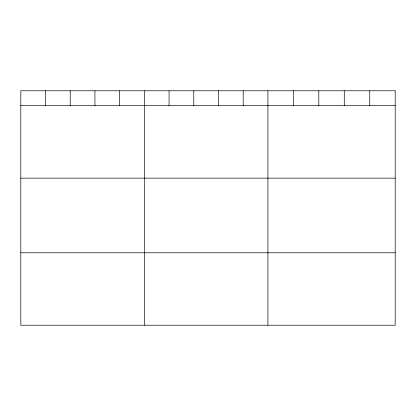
<?xml version="1.0" encoding="UTF-8"?>
<svg xmlns="http://www.w3.org/2000/svg" width="416" height="416" viewBox="0 0 416 416"><rect width="100%" height="100%" fill="white"/><g stroke="black" fill="none" stroke-linecap="round" stroke-linejoin="round"><path stroke-width="0.62" d="M20.8 105.7L395.2 105.7M20.8 178.147L395.2 178.147M20.8 252.782L395.2 252.782M369.741 90.776L369.741 105.7M344.282 90.776L344.282 105.7M318.822 90.776L318.822 105.7M293.363 90.776L293.363 105.7M267.904 90.776L267.904 325.224M243.194 90.776L243.194 105.7M218.483 90.776L218.483 105.7M193.773 90.776L193.773 105.7M169.062 90.776L169.062 105.7M144.352 90.776L144.352 325.224M119.642 90.776L119.642 105.7M94.931 90.776L94.931 105.7M70.221 90.776L70.221 105.7M45.51 90.776L45.51 105.7M395.2 90.776L20.8 90.776L20.8 325.224L395.2 325.224L395.2 90.776"/></g></svg>
